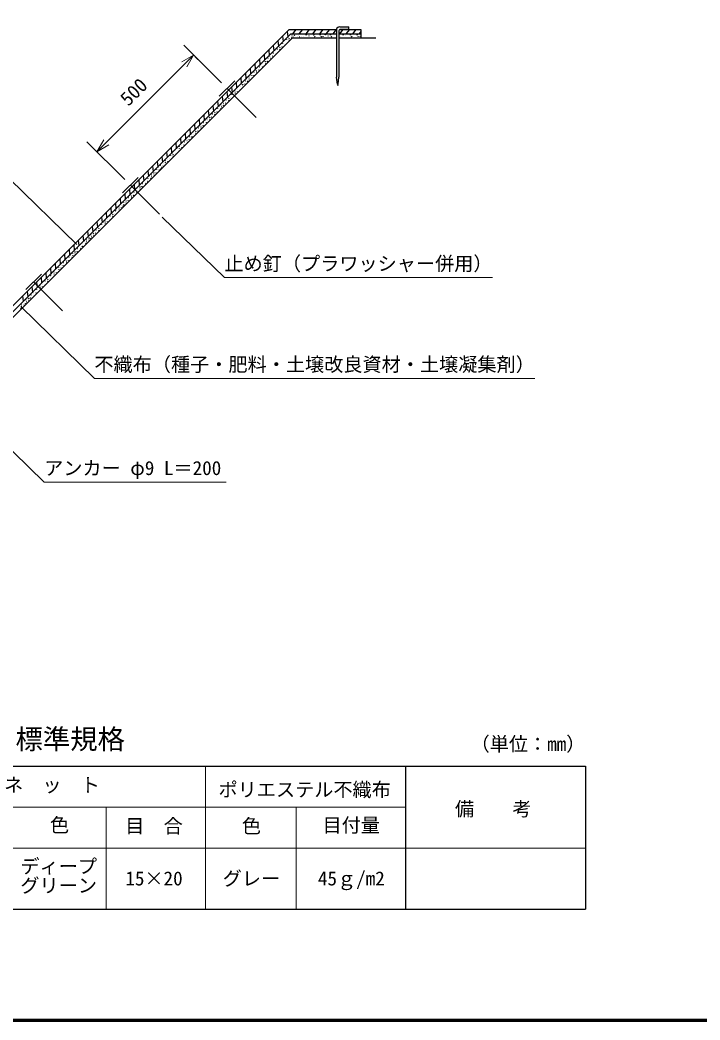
# Model space of a CAD drawing. Units: millimetres, scale not verified. Extents: x 200 to 8200, y 200 to 5825.
# Drawn here: x 1833 to 4319, y 200 to 3857 of the extents above; entities that cross this region are included whole.
import ezdxf
from ezdxf.enums import TextEntityAlignment as Align

# ---------------------------------------------------------------- set-up
doc = ezdxf.new("R2010")
doc.units = ezdxf.units.MM
doc.header["$LTSCALE"] = 20
doc.layers.add('C-MTR', color=5, linetype='Continuous')
doc.layers.add('C-MTR-TXT', color=5, linetype='Continuous')
for name, color, linetype, lineweight in [('C-MTR-FRAM', 5, 'Continuous', 25), ('C-MTR-LINE', 5, 'Continuous', 13), ('C-STR', 7, 'Continuous', 25), ('C-STR-DIM', 1, 'Continuous', 13), ('C-STR-HTXT', 1, 'Continuous', 13), ('C-TTL', 2, 'Continuous', 70)]:
    doc.layers.add(name, color=color, linetype=linetype, lineweight=lineweight)
doc.styles.add('ＭＳ ゴシック', font='')
doc.styles.get('ＭＳ ゴシック').set_extended_font_data('MS Gothic')

msp = doc.modelspace()

# ---------------------------------------------------------------- linework, layer by layer
at = {"layer": 'C-MTR-FRAM'}
for p, q in [((717.45, 1128.49), (3899.97, 1128.49)), ((3241.64, 1128.49), (3241.64, 605.49)), ((3899.97, 1128.49), (3899.97, 605.49)), ((717.45, 605.49), (3899.97, 605.49))]:
    msp.add_line(p, q, dxfattribs=at)
at = {"layer": 'C-MTR-LINE'}
for p, q in [((2511.33, 1128.49), (2511.33, 605.49)), ((1385.07, 978.49), (3241.64, 978.49)), ((2148.22, 978.49), (2148.22, 605.49)), ((2842.41, 978.49), (2842.41, 605.49)), ((717.45, 828.49), (3899.97, 828.49))]:
    msp.add_line(p, q, dxfattribs=at)
at = {"layer": 'C-STR'}
for p, q in [((1542.72, 2547.76), (2816.65, 3821.69)), ((1552.75, 2536.57), (2822.86, 3806.69)), ((2809.9, 3814.93), (2811.6, 3795.42)), ((2816.65, 3821.69), (2990.08, 3821.69)), ((2822.86, 3806.69), (2990.08, 3806.69)), ((2841.39, 3821.69), (2828.8, 3806.69)), ((2865.39, 3821.69), (2852.8, 3806.69)), ((2890.62, 3821.69), (2878.03, 3806.69)), ((2914.62, 3821.69), (2902.03, 3806.69)), ((2939.85, 3821.69), (2927.26, 3806.69)), ((2963.85, 3821.69), (2951.26, 3806.69)), ((2989.08, 3821.69), (2976.49, 3806.69)), ((2990.08, 3822.87), (2990.08, 3647.77)), ((2999.08, 3817.77), (2999.08, 3647.77)), ((3013.08, 3821.69), (3000.49, 3806.69)), ((3000.49, 3806.69), (3079.08, 3806.69)), ((3000.97, 3821.69), (3079.08, 3821.69)), ((3001.6, 3831.75), (3034.54, 3831.75)), ((3034.54, 3822.75), (3004.49, 3822.75)), ((3037.08, 3821.69), (3024.49, 3806.69)), ((3034.54, 3822.75), (3034.54, 3831.75)), ((3043.9, 3821.69), (3058.59, 3821.69)), ((3061.08, 3821.69), (3048.49, 3806.69)), ((3079.08, 3814.54), (3072.49, 3806.69)), ((3079.08, 3821.69), (3079.08, 3791.69)), ((1563.36, 2525.96), (2829.08, 3791.69)), ((2775.96, 3780.99), (2777.66, 3761.48)), ((2792.93, 3797.96), (2794.63, 3778.45)), ((2829.08, 3791.69), (2990.08, 3791.69)), ((2999.08, 3791.69), (3133.26, 3791.69)), ((2725.04, 3730.08), (2726.75, 3710.57)), ((2742.01, 3747.05), (2743.72, 3727.54)), ((2758.98, 3764.02), (2760.69, 3744.51)), ((2691.1, 3696.14), (2692.81, 3676.63)), ((2708.07, 3713.11), (2709.78, 3693.6)), ((2657.16, 3662.2), (2658.87, 3642.69)), ((2674.13, 3679.17), (2675.84, 3659.66)), ((2618.21, 3634.86), (2561.64, 3578.29)), ((2623.22, 3628.25), (2624.93, 3608.75)), ((2640.19, 3645.23), (2641.9, 3625.72)), ((2993.08, 3622.77), (2990.08, 3647.77)), ((2993.08, 3622.77), (2994.58, 3617.77)), ((2994.58, 3617.77), (2996.08, 3622.77)), ((2996.08, 3622.77), (2999.08, 3647.77)), ((2589.28, 3594.31), (2590.99, 3574.81)), ((2695.99, 3500.51), (2589.93, 3606.57)), ((2606.25, 3611.28), (2607.96, 3591.78)), ((2555.34, 3560.37), (2557.04, 3540.87)), ((2572.31, 3577.34), (2574.02, 3557.84)), ((2521.4, 3526.43), (2523.1, 3506.92)), ((2538.37, 3543.4), (2540.07, 3523.9)), ((2470.49, 3475.52), (2472.19, 3456.01)), ((2487.46, 3492.49), (2489.16, 3472.98)), ((2504.43, 3509.46), (2506.13, 3489.95)), ((2436.54, 3441.58), (2438.25, 3422.07)), ((2453.51, 3458.55), (2455.22, 3439.04)), ((2402.6, 3407.64), (2404.31, 3388.13)), ((2419.57, 3424.61), (2421.28, 3405.1)), ((2368.66, 3373.7), (2370.37, 3354.19)), ((2385.63, 3390.67), (2387.34, 3371.16)), ((2334.72, 3339.76), (2336.43, 3320.25)), ((2351.69, 3356.73), (2353.4, 3337.22)), ((2300.78, 3305.81), (2302.49, 3286.31)), ((2317.75, 3322.78), (2319.46, 3303.28)), ((2264.66, 3281.3), (2208.09, 3224.74)), ((2249.87, 3254.9), (2251.57, 3235.4)), ((2266.84, 3271.87), (2268.54, 3252.37)), ((2283.81, 3288.84), (2285.52, 3269.34)), ((2215.93, 3220.96), (2217.63, 3201.45)), ((2232.9, 3237.93), (2234.6, 3218.43)), ((2342.44, 3146.95), (2236.37, 3253.02)), ((2181.99, 3187.02), (2183.69, 3167.51)), ((2198.96, 3203.99), (2200.66, 3184.48)), ((2148.04, 3153.08), (2149.75, 3133.57)), ((2165.02, 3170.05), (2166.72, 3150.54)), ((2114.1, 3119.14), (2115.81, 3099.63)), ((2131.07, 3136.11), (2132.78, 3116.6)), ((2080.16, 3085.2), (2081.87, 3065.69)), ((2097.13, 3102.17), (2098.84, 3082.66)), ((2046.22, 3051.26), (2047.93, 3031.75)), ((2063.19, 3068.23), (2064.9, 3048.72)), ((1995.31, 3000.34), (1997.02, 2980.84)), ((2012.28, 3017.31), (2013.99, 2997.81)), ((2029.25, 3034.29), (2030.96, 3014.78)), ((1961.37, 2966.4), (1963.07, 2946.9)), ((1978.34, 2983.37), (1980.05, 2963.87)), ((1911.1, 2927.75), (1854.53, 2871.18)), ((1927.43, 2932.46), (1929.13, 2912.96)), ((1944.4, 2949.43), (1946.1, 2929.93)), ((1988.88, 2793.4), (1882.82, 2899.47)), ((1893.49, 2898.52), (1895.19, 2879.01)), ((1910.46, 2915.49), (1912.16, 2895.98)), ((1859.54, 2864.58), (1861.25, 2845.07)), ((1876.52, 2881.55), (1878.22, 2862.04)), ((1842.57, 2847.61), (1844.28, 2828.1))]:
    msp.add_line(p, q, dxfattribs=at)
for centre in [(2949.18, 3803.18), (2792.71, 3770.29), (2799.92, 3768.61), (2807.32, 3784.91), (2812.05, 3793.31), (2816.87, 3789.84), (2817.21, 3783.72), (2824.58, 3792.7), (2827.27, 3801.67), (2831.18, 3795.38), (2836.91, 3801.04), (2847.15, 3797.78), (2851.27, 3801.67), (2855.18, 3795.38), (2862.08, 3796.36), (2869.57, 3795.59), (2879.19, 3802.28), (2889.43, 3799.02), (2906.52, 3802.28), (2910.43, 3795.99), (2930.52, 3802.28), (2934.43, 3795.99), (2941.32, 3796.97), (2959.44, 3798.39), (2968.13, 3802.28), (2972.04, 3795.99), (3004.41, 3795.59), (3014.03, 3802.28), (3024.27, 3799.02), (3041.36, 3802.28), (3045.27, 3795.99), (3065.36, 3802.28), (3069.27, 3795.99), (3076.17, 3796.97), (2758.77, 3736.35), (2763.49, 3744.75), (2765.98, 3734.67), (2773.38, 3750.97), (2778.11, 3759.37), (2782.93, 3755.9), (2783.27, 3749.78), (2790.64, 3758.76), (2712.58, 3693.84), (2720.43, 3699.12), (2730, 3704.4), (2730, 3696.51), (2737.37, 3705.49), (2739.44, 3717.03), (2744.17, 3725.43), (2748.99, 3721.96), (2749.33, 3715.84), (2756.7, 3724.82), (2688.53, 3666.12), (2693.25, 3674.52), (2698.08, 3671.05), (2698.42, 3664.93), (2705.78, 3673.91), (2707.86, 3685.44), (2719.11, 3684.91), (2721.74, 3691.81), (2642.34, 3623.6), (2647.16, 3620.14), (2654.87, 3623), (2656.94, 3634.53), (2661.67, 3642.93), (2664.16, 3632.85), (2668.19, 3634), (2669.52, 3648.2), (2670.82, 3640.9), (2679.08, 3653.49), (2679.09, 3645.6), (2686.46, 3654.58), (2606.03, 3583.62), (2610.76, 3592.02), (2618.6, 3597.29), (2619.91, 3589.99), (2628.17, 3602.57), (2628.18, 3594.69), (2635.55, 3603.67), (2637.62, 3615.2), (2647.5, 3614.02), (2577.26, 3551.66), (2584.64, 3552.76), (2586.71, 3564.29), (2591.43, 3572.69), (2596.25, 3569.23), (2596.59, 3563.1), (2603.96, 3572.08), (2617.28, 3583.09), (2535.8, 3513.38), (2540.52, 3521.78), (2545.34, 3518.32), (2545.68, 3512.19), (2553.05, 3521.17), (2555.12, 3532.71), (2559.84, 3541.11), (2562.33, 3531.02), (2566.37, 3532.18), (2567.69, 3546.38), (2569, 3539.08), (2577.27, 3543.78), (2504.21, 3481.79), (2508.93, 3490.19), (2515.46, 3481.26), (2516.78, 3495.47), (2518.09, 3488.16), (2526.35, 3500.75), (2526.36, 3492.87), (2533.72, 3501.85), (2458.02, 3439.28), (2465.87, 3444.56), (2467.18, 3437.25), (2475.44, 3449.84), (2475.44, 3441.96), (2482.81, 3450.94), (2484.88, 3462.47), (2489.61, 3470.87), (2494.43, 3467.4), (2494.77, 3461.28), (2502.14, 3470.26), (2433.97, 3411.56), (2438.7, 3419.96), (2443.52, 3416.49), (2443.86, 3410.37), (2451.23, 3419.35), (2453.3, 3430.88), (2460.51, 3429.2), (2464.55, 3430.35), (2387.78, 3369.05), (2392.61, 3365.58), (2400.31, 3368.44), (2402.39, 3379.97), (2407.11, 3388.37), (2413.64, 3379.44), (2414.96, 3393.65), (2416.27, 3386.34), (2424.53, 3398.93), (2424.53, 3391.04), (2431.9, 3400.02), (2356.64, 3331.05), (2362.72, 3328.53), (2364.05, 3342.73), (2365.35, 3335.43), (2373.61, 3348.02), (2373.62, 3340.13), (2380.99, 3349.11), (2383.06, 3360.65), (2392.95, 3359.46), (2313.13, 3291.82), (2322.7, 3297.1), (2330.08, 3298.2), (2332.15, 3309.73), (2336.87, 3318.13), (2342.03, 3308.55), (2345.75, 3311.56), (2347.08, 3325.76), (2349.4, 3317.53), (2356.65, 3323.16), (2281.24, 3258.82), (2285.96, 3267.22), (2290.78, 3263.76), (2291.12, 3257.63), (2298.49, 3266.61), (2300.56, 3278.15), (2305.29, 3286.55), (2311.81, 3277.62), (2314.44, 3284.52), (2322.71, 3289.22), (2249.65, 3227.24), (2254.37, 3235.64), (2260.9, 3226.71), (2262.22, 3240.91), (2263.53, 3233.61), (2271.79, 3246.19), (2271.8, 3238.31), (2279.17, 3247.29), (2211.31, 3190), (2212.62, 3182.69), (2220.88, 3195.28), (2220.89, 3187.4), (2228.25, 3196.38), (2230.33, 3207.91), (2235.05, 3216.31), (2239.87, 3212.85), (2240.21, 3206.72), (2247.58, 3215.7), (2167.17, 3148.43), (2171.99, 3144.96), (2179.7, 3147.82), (2181.77, 3159.35), (2186.49, 3167.75), (2193.02, 3158.82), (2194.34, 3173.03), (2195.65, 3165.72), (2203.91, 3178.31), (2203.91, 3170.43), (2209.99, 3175.79), (2211.28, 3179.41), (2130.86, 3108.44), (2135.58, 3116.84), (2143.43, 3122.12), (2144.74, 3114.81), (2153, 3127.4), (2153, 3119.51), (2160.37, 3128.49), (2162.44, 3140.03), (2172.33, 3138.84), (2102.08, 3076.49), (2109.46, 3077.58), (2111.53, 3089.12), (2116.25, 3097.52), (2121.08, 3094.05), (2121.42, 3087.93), (2128.78, 3096.91), (2142.11, 3107.91), (2062.97, 3040.56), (2067.7, 3048.96), (2074.22, 3040.03), (2075.55, 3054.23), (2076.85, 3046.93), (2085.11, 3059.52), (2085.12, 3051.63), (2091.2, 3057), (2092.52, 3071.21), (2093.83, 3063.9), (2102.09, 3068.6), (2024.64, 3003.32), (2034.2, 3008.61), (2034.21, 3000.72), (2041.58, 3009.7), (2043.65, 3021.23), (2048.37, 3029.63), (2053.2, 3026.17), (2053.53, 3020.05), (2060.9, 3029.03), (1992.74, 2970.32), (1997.46, 2978.72), (2002.28, 2975.26), (2002.62, 2969.13), (2009.99, 2978.11), (2012.06, 2989.65), (2016.79, 2998.05), (2023.31, 2989.12), (2025.94, 2996.02), (1948.9, 2930.17), (1956.75, 2935.44), (1958.06, 2928.14), (1966.33, 2932.84), (1972.4, 2938.21), (1973.72, 2952.41), (1975.03, 2945.11), (1983.29, 2957.69), (1983.3, 2949.81), (1990.67, 2958.79), (1915.41, 2889.81), (1922.78, 2890.91), (1924.86, 2902.44), (1929.58, 2910.84), (1934.4, 2907.38), (1934.74, 2901.25), (1942.11, 2910.23), (1944.18, 2921.77), (1955.43, 2921.23), (1878.67, 2859.93), (1883.49, 2856.46), (1891.2, 2859.32), (1893.27, 2870.85), (1897.99, 2879.25), (1904.52, 2870.32), (1905.84, 2884.53), (1907.15, 2877.22), (1915.42, 2881.93), (1837.96, 2816.65), (1853.61, 2819.41), (1854.93, 2833.62), (1856.24, 2826.31), (1864.5, 2838.9), (1864.5, 2831.02), (1871.87, 2840), (1873.94, 2851.53), (1883.83, 2850.34), (1836.64, 2802.44), (1839.27, 2809.34), (1847.53, 2814.04)]:
    msp.add_circle(centre, 0.3, dxfattribs=at)
for centre, radius, start, end in [((3001.76, 3819.63), 12.12, 90.74558, 164.52089), ((3004.08, 3817.77), 5, 85.32404, 180)]:
    msp.add_arc(centre, radius, start, end, dxfattribs=at)
at = {"layer": 'C-STR-DIM'}
for p, q in [((2569.27, 3627.23), (2431.39, 3765.11)), ((2114.27, 3375.12), (2467.82, 3728.68)), ((2467.82, 3728.68), (2424.52, 3703.68)), ((2467.82, 3728.68), (2442.82, 3685.38)), ((2473.81, 3722.68), (2496.11, 3700.39)), ((2215.72, 3273.67), (2077.83, 3411.56)), ((2114.27, 3375.12), (2139.27, 3418.42)), ((2114.27, 3375.12), (2157.57, 3400.12))]:
    msp.add_line(p, q, dxfattribs=at)
at = {"layer": 'C-STR-HTXT'}
for p, q in [((1796.27, 3274.24), (2041.13, 3035.44)), ((2353.18, 3136.48), (2580.21, 2915.07)), ((2580.21, 2915.07), (3560.21, 2915.07)), ((1835.67, 2808.95), (2104.97, 2546.33)), ((2104.97, 2546.33), (3714.97, 2546.33)), ((2581.44, 2546.33), (2795.51, 2546.33)), ((1688.41, 2394.43), (1921.24, 2167.37)), ((1921.24, 2167.37), (2586.24, 2167.37))]:
    msp.add_line(p, q, dxfattribs=at)
at = {"layer": 'C-TTL'}
msp.add_lwpolyline([(200, 200), (8200, 200), (8200, 5740), (200, 5740)], close=True, dxfattribs=at)

# ---------------------------------------------------------------- texts
at = {"layer": 'C-MTR', "style": 'ＭＳ ゴシック'}
msp.add_text('ドレーンシートＨＡ４５標準規格', height=73.31, dxfattribs=at).set_placement((716.63, 1168.49), align=Align.BOTTOM_LEFT)
at = {"layer": 'C-MTR-TXT', "style": 'ＭＳ ゴシック'}
msp.add_text('（単位：mm）', height=51.32, dxfattribs=at).set_placement((3479.97, 1168.49), align=Align.BOTTOM_LEFT)
for s, p in [('ネ\u3000ッ\u3000ト', (1949.99, 1018.49)), ('色', (1977.46, 871.63)), ('目\u3000合', (2322.86, 868.49)), ('色', (2678.98, 868.49)), ('目付量', (3043.79, 871.63))]:
    msp.add_text(s, height=51.32, dxfattribs=at).set_placement(p, align=Align.BOTTOM_CENTER)
for s, p in [('ポリエステル不織布', (2873.61, 1042.56)), ('備\u3000\u3000考', (3562.88, 971.9)), ('15×20', (2322.86, 717.68)), ('グレー', (2678.98, 717.68)), ('45ｇ/m2', (3044.27, 717.68))]:
    msp.add_text(s, height=51.32, dxfattribs=at).set_placement(p, align=Align.MIDDLE_CENTER)
for s, p in [('ディープ', (1834.35, 787.68)), ('グリーン', (1834.35, 717.68))]:
    msp.add_text(s, height=51.32, dxfattribs=at).set_placement(p, align=Align.TOP_LEFT)
at = {"layer": 'C-STR-DIM', "color": 7, "style": 'ＭＳ ゴシック'}
msp.add_text('500', height=51.32, rotation=45, dxfattribs=at).set_placement((2240.4, 3528.3), align=Align.BOTTOM_LEFT)
at = {"layer": 'C-STR-HTXT', "color": 7, "style": 'ＭＳ ゴシック'}
for s, p in [('止め釘（プラワッシャー併用）', (2580.21, 2925.07)), ('不織布（種子・肥料・土壌改良資材・土壌凝集剤）', (2104.97, 2556.33)), ('アンカー φ9 L＝200', (1921.24, 2177.37))]:
    msp.add_text(s, height=51.32, dxfattribs=at).set_placement(p, align=Align.BOTTOM_LEFT)

doc.saveas('drawing.dxf')
